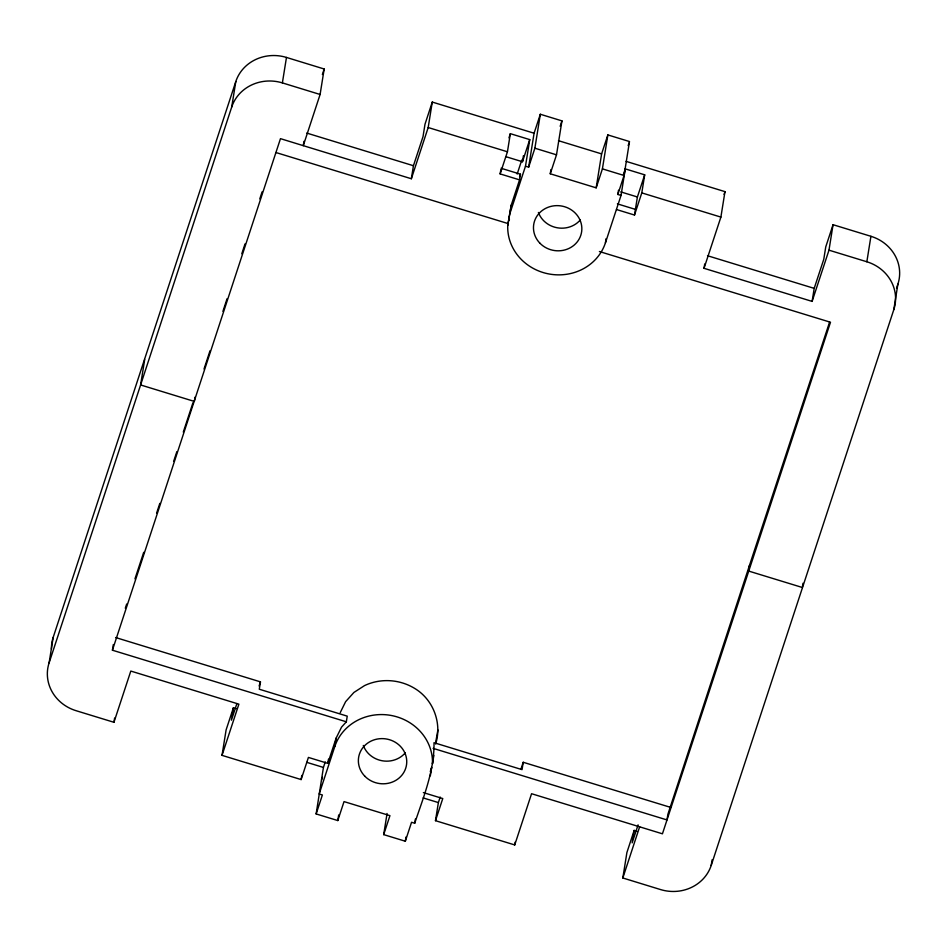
<?xml version="1.0" encoding="UTF-8"?>
<svg xmlns="http://www.w3.org/2000/svg" width="947" height="947" viewBox="0 0 947 947"><rect width="100%" height="100%" fill="white"/><g stroke="black" fill="none" stroke-linecap="round" stroke-linejoin="round"><path stroke-width="1.42" d="M346.342 721.803L341.536 727.142L336.138 738.104L327.816 763.365L308.414 757.422L301.122 779.57L222.024 755.363L238.893 704.154L130.804 671.068L113.948 722.289L76.08 710.7A40.65 37.821 9.1 0 1 49.114 662.829L53.186 637.367L235.803 81.549A40.65 37.821 9.1 0 1 286.468 57.436L324.182 69.001L320.098 94.475L303.277 145.66L280.478 138.653L112.421 650.21L346.342 721.803L347.241 716.145L259.289 689.227L260.461 681.864L115.593 637.532M144.69 359.493L140.606 384.956L49.114 662.829M112.421 650.21L113.332 644.552M113.948 722.289L114.623 718.039M195.035 397.16L194.348 401.421L140.606 384.956L231.719 107.011L235.803 81.549M231.719 107.011A40.65 37.821 9.1 0 1 282.384 82.898L286.468 57.436M303.963 141.328L303.277 145.66L411.353 178.746L428.186 127.525L432.27 102.063L534.084 133.219L528.651 167.169L525.49 166.199L529.752 139.611L510.338 133.669L508.977 137.824M222.024 755.363L226.108 729.9L233.4 707.752L236.217 708.616M233.4 707.752L231.411 720.205L236.88 703.597M301.122 779.57L301.785 775.404M411.353 178.746L413.437 165.725L423.013 136.664L425.002 124.211L432.27 102.063M670.819 807.448L523.218 762.276L522.046 769.639L434.01 742.697C434.448 770.574 423.498 796.995 414.715 823.239L411.554 822.268L405.316 841.232L383.689 834.615L389.939 815.651L344.033 801.6L337.783 820.564L316.144 813.935L323.424 767.437L325.247 761.909M327.816 763.365L328.502 759.115M316.144 813.935L322.382 794.983L319.175 794L334.776 746.591L336.138 738.104M337.783 820.564L338.695 814.929M383.689 834.615L387.074 813.485M616.485 209.524L634.502 215.04L641.794 192.892L644.694 174.828L625.28 168.886L621.031 195.437L605.429 242.846A50.037 46.557 9.1 0 1 549.426 274.05A50.037 46.557 9.1 0 1 507.734 225.564L511.238 205.12L519.56 179.859L500.146 173.917L500.833 169.679M500.146 173.917L507.438 151.78L510.338 133.669M405.316 841.232L405.991 837.006M507.734 225.564L511.238 205.12M414.715 823.239L415.39 819.037M519.56 179.859L520.459 174.201L501.058 168.258M505.816 156.657L522.46 161.748L523.442 155.628M430.329 775.83L431.678 767.342L430.293 771.556M433.833 755.386L432.471 763.874A50.037 46.557 9.1 0 0 390.78 715.387A50.037 46.557 9.1 0 0 334.776 746.591M435.644 744.07C442.273 723.153 433.312 699.442 414.443 688.268A50.037 46.557 9.1 0 0 364.524 685.604L353.906 692.458L345.619 701.68L340.222 712.641M528.651 167.169L534.889 148.206L540.323 114.256L561.95 120.873L556.505 154.823L550.266 173.786L596.172 187.837L602.41 168.874L607.856 134.924L629.495 141.541L624.061 175.491L617.823 194.455L621.031 195.437M599.404 251.523L830.495 322.252L662.438 833.81L531.563 793.716L514.73 844.937L435.478 820.682L438.378 802.583L440.201 797.043M550.266 173.786L550.941 169.56M596.172 187.837L601.605 153.888L607.856 134.924M605.429 242.846L606.104 238.608M617.823 194.455L618.498 190.229M514.73 844.937L515.18 842.108M634.502 215.04L637.402 196.976L644.694 174.828M636.929 831.253L634.159 830.401L626.902 852.537L622.83 877.987L660.533 889.564A40.65 37.821 9.1 0 0 711.197 865.451L893.814 309.633L897.886 284.171A40.65 37.821 9.1 0 0 870.92 236.3L833.052 224.711L828.98 250.174L812.112 301.395L704.023 268.309L704.722 263.976M704.023 268.309L720.892 217.1L724.976 191.637L626.085 161.369M634.159 830.401L632.158 842.854L638.089 824.861M829.56 322.181L749.479 565.383L748.58 571.041L802.322 587.483L802.997 583.245M711.197 865.451L712.108 859.793M812.112 301.395L814.195 288.373L823.772 259.312L825.76 246.859L833.052 224.711M893.814 309.633A40.65 37.821 9.1 0 0 866.848 261.763L870.92 236.3M435.762 741.88L437.905 729.924M204.019 369.034L210.009 350.757M222.912 311.385L227.055 298.731M241.805 253.737L245.036 243.888M259.786 198.894L262.094 191.862M322.371 74.529L324.182 69.001M520.945 769.201L523.218 762.276M622.83 877.987L639.651 826.802M749.479 565.383L667.895 814.278L666.984 819.936L433.099 748.355M125.3 608.211L126.685 604.02M134.959 578.854L143.707 552.302M156.598 513.156L159.818 503.378M173.621 461.438L176.852 451.66M183.292 432.092L192.951 402.735M259.099 686.019L260.461 681.864M517.169 174.047L521.785 160.007M522.46 161.748L529.752 139.611M519.536 177.006L520.459 174.201M534.084 133.219L540.323 114.256M321.578 779.997L322.477 777.286M509.877 213.608L525.49 166.199M560.162 126.294L561.95 120.873M628.157 145.613L629.057 142.902M623.457 174.426L625.28 168.886M435.478 820.682L442.77 798.546L423.368 792.603M724.064 194.407L724.976 191.637M896.501 288.385L897.886 284.171M558.481 140.689L601.605 153.888M534.889 148.206L556.505 154.823M602.41 168.874L624.061 175.491M428.186 127.525L507.438 151.78M641.794 192.892L720.892 217.1M828.98 250.174L866.848 261.763M620.77 191.886L637.402 196.976M617.397 203.865L635.413 209.382M306.757 133.077L413.437 165.725M707.516 255.726L814.195 288.373M275.932 152.526L508.409 223.681M306.792 762.347L323.424 767.437M423.131 797.919L438.378 802.583M282.384 82.898L320.098 94.475M509.095 217.076L509.379 219.893M580.345 219.893A24.231 22.55 9.1 0 1 557.298 227.789A24.231 22.55 9.1 0 1 538.405 212.471M405.245 752.877A24.231 22.55 9.1 0 1 382.197 760.772A24.231 22.55 9.1 0 1 363.305 745.455M51.434 649.074A40.65 37.821 9.1 0 1 53.186 637.367M539.968 243.261A24.231 22.55 9.1 0 0 580.795 235.306A24.231 22.55 9.1 0 0 552.196 206.103A24.231 22.55 9.1 0 0 539.968 243.261M364.867 776.244A24.231 22.55 9.1 0 0 405.695 768.289A24.231 22.55 9.1 0 0 377.095 739.086A24.231 22.55 9.1 0 0 364.867 776.244"/></g></svg>
